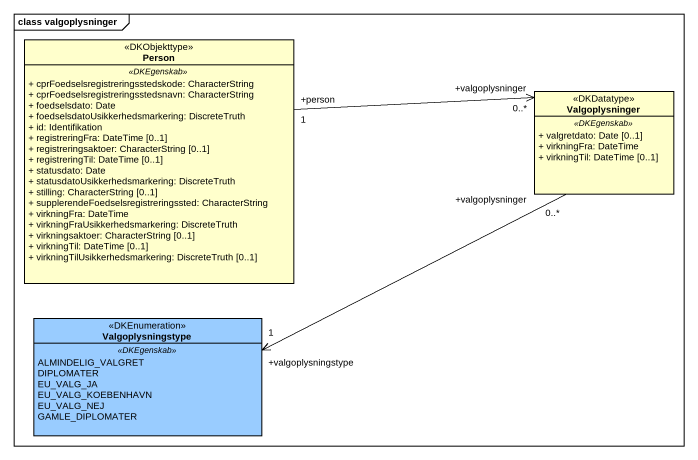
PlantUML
@startuml
mainframe class valgoplysninger
hide circle
hide empty members
skinparam classAttributeIconSize 0
class "Person" as Person_ <<DKObjekttype>> {
  .. <<DKEgenskab>> ..
  + cprFoedselsregistreringsstedskode: CharacterString
  + cprFoedselsregistreringsstedsnavn: CharacterString
  + foedselsdato: Date
  + foedselsdatoUsikkerhedsmarkering: DiscreteTruth
  + id: Identifikation
  + registreringFra: DateTime [0..1]
  + registreringsaktoer: CharacterString [0..1]
  + registreringTil: DateTime [0..1]
  + statusdato: Date
  + statusdatoUsikkerhedsmarkering: DiscreteTruth
  + stilling: CharacterString [0..1]
  + supplerendeFoedselsregistreringssted: CharacterString
  + virkningFra: DateTime
  + virkningFraUsikkerhedsmarkering: DiscreteTruth
  + virkningsaktoer: CharacterString [0..1]
  + virkningTil: DateTime [0..1]
  + virkningTilUsikkerhedsmarkering: DiscreteTruth [0..1]
}
class Valgoplysninger <<DKDatatype>> {
  .. <<DKEgenskab>> ..
  + valgretdato: Date [0..1]
  + virkningFra: DateTime
  + virkningTil: DateTime [0..1]
}
enum Valgoplysningstype <<DKEnumeration>> #99CCFF {
  .. <<DKEgenskab>> ..
  ALMINDELIG_VALGRET
  DIPLOMATER
  EU_VALG_JA
  EU_VALG_KOEBENHAVN
  EU_VALG_NEJ
  GAMLE_DIPLOMATER
}
Person_ "+person\n1" -right-> "+valgoplysninger\n0..*" Valgoplysninger
Valgoplysninger "+valgoplysninger\n0..*" -left-> "+valgoplysningstype\n1" Valgoplysningstype
@enduml
